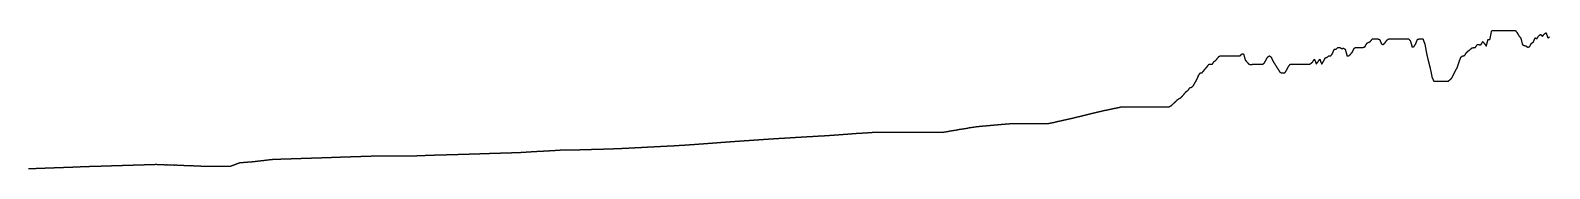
# Model space of a CAD drawing. Header units: millimetres. Extents: x 0 to 74012, y -11988 to 500.
# Drawn here: x 65054 to 74012, y -315 to 500 of the extents above; entities that cross this region are included whole.
import ezdxf

# ---------------------------------------------------------------- set-up
doc = ezdxf.new("R2010")
doc.units = ezdxf.units.MM
doc.layers.add('Clone', color=7, linetype='CONTINUOUS')

msp = doc.modelspace()

# ---------------------------------------------------------------- linework, layer by layer
at = {"layer": 'Clone'}
for points in [[(72956.2, 434.757), (72966.9, 450)], [(72966.9, 450), (72977.5, 450)], [(72977.5, 450), (72988.2, 450)], [(72988.2, 450), (72998.9, 450)], [(72998.9, 450), (73009.5, 445.977)], [(73052.2, 442.165), (73062.9, 450)], [(73062.9, 450), (73073.5, 450)], [(73073.5, 450), (73084.2, 450)], [(73084.2, 450), (73094.9, 450)], [(73094.9, 450), (73105.5, 450)], [(73105.5, 450), (73116.2, 450)], [(73116.2, 450), (73126.9, 450)], [(73126.9, 450), (73137.5, 450)], [(73137.5, 450), (73148.2, 450)], [(73148.2, 450), (73158.9, 450)], [(73158.9, 450), (73169.5, 450)], [(73169.5, 450), (73180.2, 450)], [(73180.2, 450), (73190.9, 439.178)], [(73233.5, 446.977), (73244.2, 450)], [(73244.2, 450), (73254.9, 450)], [(73254.9, 450), (73265.5, 450)], [(73265.5, 450), (73276.2, 419.414)], [(73660.2, 447.172), (73670.9, 498.358)], [(73670.9, 498.358), (73681.5, 500)], [(73681.5, 500), (73692.2, 500)], [(73692.2, 500), (73702.9, 500)], [(73702.9, 500), (73713.5, 500)], [(73713.5, 500), (73724.2, 500)], [(73724.2, 500), (73734.9, 500)], [(73734.9, 500), (73745.5, 500)], [(73745.5, 500), (73756.2, 500)], [(73756.2, 500), (73766.9, 500)], [(73766.9, 500), (73777.5, 500)], [(73777.5, 500), (73788.2, 500)], [(73788.2, 500), (73798.9, 500)], [(73798.9, 500), (73809.5, 500)], [(73809.5, 500), (73820.2, 487.121)], [(73820.2, 487.121), (73830.9, 468.371)], [(73830.9, 468.371), (73841.5, 456.106)], [(73841.5, 456.106), (73852.2, 415.194)], [(73916.2, 430.812), (73926.9, 455.795)], [(73926.9, 455.795), (73937.5, 451.252)], [(73937.5, 451.252), (73948.2, 467.522)], [(73948.2, 467.522), (73958.9, 476.654)], [(73958.9, 476.654), (73969.5, 465.245)], [(73969.5, 465.245), (73980.2, 477.842)], [(73980.2, 477.842), (73990.9, 485.638)], [(73990.9, 485.638), (74001.5, 455.935)], [(74001.5, 455.935), (74012.2, 462.031)], [(72187, 350), (72197.2, 360.594)], [(72197.2, 360.594), (72207.4, 362.606)], [(72207.4, 362.606), (72217.6, 324.302)], [(72721.5, 350), (72732.2, 363.512)], [(72732.2, 363.512), (72742.9, 389.189)], [(72742.9, 389.189), (72753.5, 388.918)], [(72753.5, 388.918), (72764.2, 400)], [(72764.2, 400), (72774.9, 400)], [(72774.9, 400), (72785.5, 392.673)], [(72785.5, 392.673), (72796.2, 394.843)], [(72796.2, 394.843), (72806.9, 389.431)], [(72806.9, 389.431), (72817.5, 350.873)], [(72828.2, 350), (72838.9, 359.684)], [(72838.9, 359.684), (72849.5, 372.428)], [(72849.5, 372.428), (72860.2, 395.224)], [(72860.2, 395.224), (72870.9, 400)], [(72870.9, 400), (72881.5, 400)], [(72881.5, 400), (72892.2, 400)], [(72892.2, 400), (72902.9, 400)], [(72902.9, 400), (72913.5, 400)], [(72913.5, 400), (72924.2, 403.618)], [(72924.2, 403.618), (72934.9, 424.665)], [(72934.9, 424.665), (72945.5, 429.711)], [(72945.5, 429.711), (72956.2, 434.757)], [(73009.5, 445.977), (73020.2, 421.278)], [(73020.2, 421.278), (73030.9, 415.014)], [(73030.9, 415.014), (73041.5, 426.518)], [(73041.5, 426.518), (73052.2, 442.165)], [(73190.9, 439.178), (73201.5, 401.947)], [(73201.5, 401.947), (73212.2, 404.84)], [(73212.2, 404.84), (73222.9, 420.356)], [(73222.9, 420.356), (73233.5, 446.977)], [(73276.2, 419.414), (73286.9, 361.868)], [(73286.9, 361.868), (73297.5, 317.905)], [(73510.9, 351.341), (73521.5, 368.596)], [(73521.5, 368.596), (73532.2, 378.552)], [(73532.2, 378.552), (73542.9, 386.681)], [(73542.9, 386.681), (73553.5, 396.351)], [(73553.5, 396.351), (73564.2, 398.528)], [(73564.2, 398.528), (73574.9, 400)], [(73574.9, 400), (73585.5, 416.114)], [(73585.5, 416.114), (73596.2, 416.146)], [(73596.2, 416.146), (73606.9, 413.53)], [(73606.9, 413.53), (73617.5, 433.698)], [(73617.5, 433.698), (73628.2, 421.849)], [(73628.2, 421.849), (73638.9, 406.071)], [(73638.9, 406.071), (73649.5, 446.667)], [(73649.5, 446.667), (73660.2, 447.172)], [(73852.2, 415.194), (73862.9, 410.537)], [(73862.9, 410.537), (73873.5, 407.914)], [(73873.5, 407.914), (73884.2, 400)], [(73884.2, 400), (73894.9, 405.562)], [(73894.9, 405.562), (73905.5, 424.224)], [(73905.5, 424.224), (73916.2, 430.812)], [(71973.1, 262.697), (71983.3, 274.892)], [(71983.3, 274.892), (71993.4, 287.086)], [(71993.4, 287.086), (72003.6, 300)], [(72003.6, 300), (72013.8, 300)], [(72013.8, 300), (72024, 301.393)], [(72024, 301.393), (72034.2, 317.186)], [(72034.2, 317.186), (72044.4, 323.449)], [(72044.4, 323.449), (72054.6, 336.504)], [(72054.6, 336.504), (72064.8, 348.353)], [(72064.8, 348.353), (72074.9, 350)], [(72074.9, 350), (72085.1, 350)], [(72085.1, 350), (72095.3, 350)], [(72095.3, 350), (72105.5, 350)], [(72105.5, 350), (72115.7, 350)], [(72115.7, 350), (72125.9, 350)], [(72125.9, 350), (72136.1, 350)], [(72136.1, 350), (72146.3, 350)], [(72146.3, 350), (72156.4, 350)], [(72156.4, 350), (72166.6, 350)], [(72166.6, 350), (72176.8, 350)], [(72176.8, 350), (72187, 350)], [(72217.6, 324.302), (72227.7, 314.074)], [(72227.7, 314.074), (72237.9, 301.154)], [(72237.9, 301.154), (72248.1, 298.738)], [(72248.1, 298.738), (72258.3, 299.768)], [(72258.3, 299.768), (72268.5, 300)], [(72268.5, 300), (72278.7, 300)], [(72278.7, 300), (72288.9, 300)], [(72288.9, 300), (72299.1, 300)], [(72299.1, 300), (72309.2, 300)], [(72309.2, 300), (72319.4, 300)], [(72319.4, 300), (72329.6, 307.094)], [(72329.6, 307.094), (72339.8, 324.679)], [(72339.8, 324.679), (72350, 343.626)], [(72350, 343.626), (72360.2, 350)], [(72360.2, 350), (72370.4, 342.239)], [(72370.4, 342.239), (72380.6, 318.627)], [(72380.6, 318.627), (72390.7, 302.823)], [(72390.7, 302.823), (72400.9, 286.244)], [(72400.9, 286.244), (72411.1, 271.185)], [(72411.1, 271.185), (72421.3, 254.149)], [(72462, 266.966), (72472.2, 286.241)], [(72472.2, 286.241), (72482.4, 300)], [(72482.4, 300), (72492.6, 300)], [(72492.6, 300), (72502.8, 300)], [(72502.8, 300), (72513, 300)], [(72513, 300), (72523.2, 300)], [(72523.2, 300), (72533.4, 300)], [(72533.4, 300), (72543.5, 300)], [(72543.5, 300), (72553.7, 300)], [(72553.7, 300), (72563.9, 300)], [(72563.9, 300), (72574.1, 300)], [(72574.1, 300), (72584.3, 300)], [(72584.3, 300), (72594.5, 300)], [(72594.5, 300), (72604.7, 305.256)], [(72604.7, 305.256), (72614.9, 313.156)], [(72614.9, 313.156), (72625.5, 330.004)], [(72625.5, 330.004), (72636.2, 301.196)], [(72636.2, 301.196), (72646.9, 315.283)], [(72646.9, 315.283), (72657.5, 330.594)], [(72657.5, 330.594), (72668.2, 300)], [(72668.2, 300), (72678.9, 317.999)], [(72678.9, 317.999), (72689.5, 338.175)], [(72689.5, 338.175), (72700.2, 341.706)], [(72700.2, 341.706), (72710.9, 350)], [(72710.9, 350), (72721.5, 350)], [(72817.5, 350.873), (72828.2, 350)], [(73297.5, 317.905), (73308.2, 275.841)], [(73308.2, 275.841), (73318.9, 221.437)], [(73457.5, 262.986), (73468.2, 282.31)], [(73468.2, 282.31), (73478.9, 314.384)], [(73478.9, 314.384), (73489.5, 342.862)], [(73489.5, 342.862), (73500.2, 350)], [(73500.2, 350), (73510.9, 351.341)], [(71912, 174.024), (71922.1, 193.155)], [(71922.1, 193.155), (71932.3, 209.928)], [(71932.3, 209.928), (71942.5, 234.95)], [(71942.5, 234.95), (71952.7, 249.24)], [(71952.7, 249.24), (71962.9, 250.503)], [(71962.9, 250.503), (71973.1, 262.697)], [(72421.3, 254.149), (72431.5, 250)], [(72431.5, 250), (72441.7, 250)], [(72441.7, 250), (72451.9, 250)], [(72451.9, 250), (72462, 266.966)], [(73318.9, 221.437), (73329.5, 200)], [(73329.5, 200), (73340.2, 200)], [(73340.2, 200), (73350.9, 200)], [(73350.9, 200), (73361.5, 200)], [(73361.5, 200), (73372.2, 200)], [(73372.2, 200), (73382.9, 200)], [(73382.9, 200), (73393.5, 200)], [(73393.5, 200), (73404.2, 200)], [(73404.2, 200), (73414.9, 200)], [(73414.9, 200), (73425.5, 209.813)], [(73425.5, 209.813), (73436.2, 219.859)], [(73436.2, 219.859), (73446.9, 241.671)], [(73446.9, 241.671), (73457.5, 262.986)], [(71810.1, 83.047), (71820.3, 92.773)], [(71820.3, 92.773), (71830.5, 100)], [(71830.5, 100), (71840.6, 104.897)], [(71840.6, 104.897), (71850.8, 117.004)], [(71850.8, 117.004), (71861, 129.111)], [(71861, 129.111), (71871.2, 140.476)], [(71871.2, 140.476), (71881.4, 147.82)], [(71881.4, 147.82), (71891.6, 162.099)], [(71891.6, 162.099), (71901.8, 165.204)], [(71901.8, 165.204), (71912, 174.024)], [(71260, -2.386), (71270.2, 0.169)], [(71270.2, 0.169), (71280.4, 2.724)], [(71280.4, 2.724), (71290.5, 5.23)], [(71290.5, 5.23), (71300.7, 7.737)], [(71300.7, 7.737), (71310.9, 10.184)], [(71310.9, 10.184), (71321.1, 12.63)], [(71321.1, 12.63), (71331.3, 15.076)], [(71331.3, 15.076), (71341.5, 17.544)], [(71341.5, 17.544), (71351.7, 19.908)], [(71351.7, 19.908), (71361.9, 22.272)], [(71361.9, 22.272), (71372, 24.636)], [(71372, 24.636), (71382.2, 27)], [(71382.2, 27), (71392.4, 29.363)], [(71392.4, 29.363), (71402.6, 30.769)], [(71402.6, 30.769), (71412.8, 33.133)], [(71412.8, 33.133), (71423, 35.497)], [(71423, 35.497), (71433.2, 37.86)], [(71433.2, 37.86), (71443.4, 40.224)], [(71443.4, 40.224), (71453.5, 41.63)], [(71453.5, 41.63), (71463.7, 43.994)], [(71463.7, 43.994), (71473.9, 46.357)], [(71473.9, 46.357), (71484.1, 48.721)], [(71484.1, 48.721), (71494.3, 50)], [(71494.3, 50), (71504.5, 50)], [(71504.5, 50), (71514.7, 50)], [(71514.7, 50), (71524.8, 50)], [(71524.8, 50), (71535, 50)], [(71535, 50), (71545.2, 50)], [(71545.2, 50), (71555.4, 50)], [(71555.4, 50), (71565.6, 50)], [(71565.6, 50), (71575.8, 50)], [(71575.8, 50), (71586, 50)], [(71586, 50), (71596.2, 50)], [(71596.2, 50), (71606.3, 50)], [(71606.3, 50), (71616.5, 50)], [(71616.5, 50), (71626.7, 50)], [(71626.7, 50), (71636.9, 50)], [(71636.9, 50), (71647.1, 50)], [(71647.1, 50), (71657.3, 50)], [(71657.3, 50), (71667.5, 50)], [(71667.5, 50), (71677.7, 50)], [(71677.7, 50), (71687.8, 50)], [(71687.8, 50), (71698, 50)], [(71698, 50), (71708.2, 50)], [(71708.2, 50), (71718.4, 50)], [(71718.4, 50), (71728.6, 50)], [(71728.6, 50), (71738.8, 50)], [(71738.8, 50), (71749, 50)], [(71749, 50), (71759.1, 50)], [(71759.1, 50), (71769.3, 50)], [(71769.3, 50), (71779.5, 54.774)], [(71779.5, 54.774), (71789.7, 64.198)], [(71789.7, 64.198), (71799.9, 73.623)], [(71799.9, 73.623), (71810.1, 83.047)], [(70496, -89.975), (70506.2, -88.527)], [(70506.2, -88.527), (70516.3, -87.079)], [(70516.3, -87.079), (70526.5, -84.189)], [(70526.5, -84.189), (70536.7, -82.742)], [(70536.7, -82.742), (70546.9, -81.294)], [(70546.9, -81.294), (70557.1, -79.847)], [(70557.1, -79.847), (70567.3, -78.399)], [(70567.3, -78.399), (70577.5, -76.951)], [(70577.5, -76.951), (70587.6, -74.062)], [(70587.6, -74.062), (70597.8, -72.614)], [(70597.8, -72.614), (70608, -71.166)], [(70608, -71.166), (70618.2, -69.719)], [(70618.2, -69.719), (70628.4, -68.271)], [(70628.4, -68.271), (70638.6, -66.757)], [(70638.6, -66.757), (70648.8, -65.816)], [(70648.8, -65.816), (70659, -64.864)], [(70659, -64.864), (70669.1, -63.914)], [(70669.1, -63.914), (70679.3, -62.967)], [(70679.3, -62.967), (70689.5, -62.155)], [(70689.5, -62.155), (70699.7, -61.219)], [(70699.7, -61.219), (70709.9, -60.283)], [(70709.9, -60.283), (70720.1, -59.347)], [(70720.1, -59.347), (70730.3, -58.411)], [(70730.3, -58.411), (70740.5, -57.475)], [(70740.5, -57.475), (70750.6, -56.663)], [(70750.6, -56.663), (70760.8, -55.727)], [(70760.8, -55.727), (70771, -54.791)], [(70771, -54.791), (70781.2, -53.855)], [(70781.2, -53.855), (70791.4, -52.919)], [(70791.4, -52.919), (70801.6, -52.107)], [(70801.6, -52.107), (70811.8, -51.171)], [(70811.8, -51.171), (70821.9, -50.235)], [(70821.9, -50.235), (70832.1, -50)], [(70832.1, -50), (70842.3, -50)], [(70842.3, -50), (70852.5, -50)], [(70852.5, -50), (70862.7, -50)], [(70862.7, -50), (70872.9, -50)], [(70872.9, -50), (70883.1, -50)], [(70883.1, -50), (70893.3, -50)], [(70893.3, -50), (70903.4, -50)], [(70903.4, -50), (70913.6, -50)], [(70913.6, -50), (70923.8, -50)], [(70923.8, -50), (70934, -50)], [(70934, -50), (70944.2, -50)], [(70944.2, -50), (70954.4, -50)], [(70954.4, -50), (70964.6, -50)], [(70964.6, -50), (70974.8, -50)], [(70974.8, -50), (70984.9, -50)], [(70984.9, -50), (70995.1, -50)], [(70995.1, -50), (71005.3, -50)], [(71005.3, -50), (71015.5, -50)], [(71015.5, -50), (71025.7, -50)], [(71025.7, -50), (71035.9, -50)], [(71035.9, -50), (71046.1, -50)], [(71046.1, -50), (71056.2, -49.051)], [(71056.2, -49.051), (71066.4, -46.605)], [(71066.4, -46.605), (71076.6, -45.01)], [(71076.6, -45.01), (71086.8, -42.565)], [(71086.8, -42.565), (71097, -40.12)], [(71097, -40.12), (71107.2, -37.675)], [(71107.2, -37.675), (71117.4, -35.229)], [(71117.4, -35.229), (71127.6, -33.634)], [(71127.6, -33.634), (71137.7, -31.189)], [(71137.7, -31.189), (71147.9, -28.744)], [(71147.9, -28.744), (71158.1, -26.298)], [(71158.1, -26.298), (71168.3, -23.853)], [(71168.3, -23.853), (71178.5, -22.151)], [(71178.5, -22.151), (71188.7, -19.665)], [(71188.7, -19.665), (71198.9, -17.179)], [(71198.9, -17.179), (71209.1, -14.693)], [(71209.1, -14.693), (71219.2, -12.207)], [(71219.2, -12.207), (71229.4, -9.691)], [(71229.4, -9.691), (71239.6, -7.497)], [(71239.6, -7.497), (71249.8, -4.941)], [(71249.8, -4.941), (71260, -2.386)], [(68855.9, -179.602), (68866.1, -178.89)], [(68866.1, -178.89), (68876.2, -178.178)], [(68876.2, -178.178), (68886.4, -177.467)], [(68886.4, -177.467), (68896.6, -176.986)], [(68896.6, -176.986), (68906.8, -176.291)], [(68906.8, -176.291), (68917, -175.595)], [(68917, -175.595), (68927.2, -174.9)], [(68927.2, -174.9), (68937.4, -174.205)], [(68937.4, -174.205), (68947.5, -173.45)], [(68947.5, -173.45), (68957.7, -172.84)], [(68957.7, -172.84), (68967.9, -172.111)], [(68967.9, -172.111), (68978.1, -171.382)], [(68978.1, -171.382), (68988.3, -170.652)], [(68988.3, -170.652), (68998.5, -169.899)], [(68998.5, -169.899), (69008.7, -169.144)], [(69008.7, -169.144), (69018.9, -168.382)], [(69018.9, -168.382), (69029, -167.621)], [(69029, -167.621), (69039.2, -166.859)], [(69039.2, -166.859), (69049.4, -166.098)], [(69049.4, -166.098), (69059.6, -165.362)], [(69059.6, -165.362), (69069.8, -164.573)], [(69069.8, -164.573), (69080, -163.783)], [(69080, -163.783), (69090.2, -162.994)], [(69090.2, -162.994), (69100.4, -162.204)], [(69100.4, -162.204), (69110.5, -161.415)], [(69110.5, -161.415), (69120.7, -160.658)], [(69120.7, -160.658), (69130.9, -159.872)], [(69130.9, -159.872), (69141.1, -159.113)], [(69141.1, -159.113), (69151.3, -158.353)], [(69151.3, -158.353), (69161.5, -157.593)], [(69161.5, -157.593), (69171.7, -156.905)], [(69171.7, -156.905), (69181.8, -156.173)], [(69181.8, -156.173), (69192, -155.429)], [(69192, -155.429), (69202.2, -154.685)], [(69202.2, -154.685), (69212.4, -153.94)], [(69212.4, -153.94), (69222.6, -153.249)], [(69222.6, -153.249), (69232.8, -152.505)], [(69232.8, -152.505), (69243, -151.769)], [(69243, -151.769), (69253.2, -151.046)], [(69253.2, -151.046), (69263.3, -150.323)], [(69263.3, -150.323), (69273.5, -149.6)], [(69273.5, -149.6), (69283.7, -148.997)], [(69283.7, -148.997), (69293.9, -148.266)], [(69293.9, -148.266), (69304.1, -147.534)], [(69304.1, -147.534), (69314.3, -146.805)], [(69314.3, -146.805), (69324.5, -146.084)], [(69324.5, -146.084), (69334.7, -145.502)], [(69334.7, -145.502), (69344.8, -144.782)], [(69344.8, -144.782), (69355, -144.06)], [(69355, -144.06), (69365.2, -143.335)], [(69365.2, -143.335), (69375.4, -142.61)], [(69375.4, -142.61), (69385.6, -142.011)], [(69385.6, -142.011), (69395.8, -141.29)], [(69395.8, -141.29), (69406, -140.569)], [(69406, -140.569), (69416.1, -139.861)], [(69416.1, -139.861), (69426.3, -139.198)], [(69426.3, -139.198), (69436.5, -138.543)], [(69436.5, -138.543), (69446.7, -137.99)], [(69446.7, -137.99), (69456.9, -137.332)], [(69456.9, -137.332), (69467.1, -136.674)], [(69467.1, -136.674), (69477.3, -136.016)], [(69477.3, -136.016), (69487.5, -135.372)], [(69487.5, -135.372), (69497.6, -134.928)], [(69497.6, -134.928), (69507.8, -134.283)], [(69507.8, -134.283), (69518, -133.638)], [(69518, -133.638), (69528.2, -132.992)], [(69528.2, -132.992), (69538.4, -132.347)], [(69538.4, -132.347), (69548.6, -131.795)], [(69548.6, -131.795), (69558.8, -131.176)], [(69558.8, -131.176), (69569, -130.556)], [(69569, -130.556), (69579.1, -129.937)], [(69579.1, -129.937), (69589.3, -129.318)], [(69589.3, -129.318), (69599.5, -128.698)], [(69599.5, -128.698), (69609.7, -128.108)], [(69609.7, -128.108), (69619.9, -127.501)], [(69619.9, -127.501), (69630.1, -126.893)], [(69630.1, -126.893), (69640.3, -126.285)], [(69640.3, -126.285), (69650.4, -125.677)], [(69650.4, -125.677), (69660.6, -125.184)], [(69660.6, -125.184), (69670.8, -124.555)], [(69670.8, -124.555), (69681, -123.947)], [(69681, -123.947), (69691.2, -123.351)], [(69691.2, -123.351), (69701.4, -122.755)], [(69701.4, -122.755), (69711.6, -122.329)], [(69711.6, -122.329), (69721.8, -121.733)], [(69721.8, -121.733), (69731.9, -121.137)], [(69731.9, -121.137), (69742.1, -120.534)], [(69742.1, -120.534), (69752.3, -119.934)], [(69752.3, -119.934), (69762.5, -119.124)], [(69762.5, -119.124), (69772.7, -118.593)], [(69772.7, -118.593), (69782.9, -117.783)], [(69782.9, -117.783), (69793.1, -116.976)], [(69793.1, -116.976), (69803.3, -116.172)], [(69803.3, -116.172), (69813.4, -115.368)], [(69813.4, -115.368), (69823.6, -114.84)], [(69823.6, -114.84), (69833.8, -114.031)], [(69833.8, -114.031), (69844, -113.227)], [(69844, -113.227), (69854.2, -112.41)], [(69854.2, -112.41), (69864.4, -111.59)], [(69864.4, -111.59), (69874.6, -111.043)], [(69874.6, -111.043), (69884.7, -110.219)], [(69884.7, -110.219), (69894.9, -109.395)], [(69894.9, -109.395), (69905.1, -108.541)], [(69905.1, -108.541), (69915.3, -107.673)], [(69915.3, -107.673), (69925.5, -106.969)], [(69925.5, -106.969), (69935.7, -106.848)], [(69935.7, -106.848), (69945.9, -106.115)], [(69945.9, -106.115), (69956.1, -105.382)], [(69956.1, -105.382), (69966.2, -104.649)], [(69966.2, -104.649), (69976.4, -103.917)], [(69976.4, -103.917), (69986.6, -103.508)], [(69986.6, -103.508), (69996.8, -102.775)], [(69996.8, -102.775), (70007, -102.042)], [(70007, -102.042), (70017.2, -101.308)], [(70017.2, -101.308), (70027.4, -100.531)], [(70027.4, -100.531), (70037.6, -100)], [(70037.6, -100), (70047.7, -100)], [(70047.7, -100), (70057.9, -100)], [(70057.9, -100), (70068.1, -100)], [(70068.1, -100), (70078.3, -100)], [(70078.3, -100), (70088.5, -100)], [(70088.5, -100), (70098.7, -100)], [(70098.7, -100), (70108.9, -100)], [(70108.9, -100), (70119, -100)], [(70119, -100), (70129.2, -100)], [(70129.2, -100), (70139.4, -100)], [(70139.4, -100), (70149.6, -100)], [(70149.6, -100), (70159.8, -100)], [(70159.8, -100), (70170, -100)], [(70170, -100), (70180.2, -100)], [(70180.2, -100), (70190.4, -100)], [(70190.4, -100), (70200.5, -100)], [(70200.5, -100), (70210.7, -100)], [(70210.7, -100), (70220.9, -100)], [(70220.9, -100), (70231.1, -100)], [(70231.1, -100), (70241.3, -100)], [(70241.3, -100), (70251.5, -100)], [(70251.5, -100), (70261.7, -100)], [(70261.7, -100), (70271.9, -100)], [(70271.9, -100), (70282, -100)], [(70282, -100), (70292.2, -100)], [(70292.2, -100), (70302.4, -100)], [(70302.4, -100), (70312.6, -100)], [(70312.6, -100), (70322.8, -100)], [(70322.8, -100), (70333, -100)], [(70333, -100), (70343.2, -100)], [(70343.2, -100), (70353.3, -100)], [(70353.3, -100), (70363.5, -100)], [(70363.5, -100), (70373.7, -100)], [(70373.7, -100), (70383.9, -100)], [(70383.9, -100), (70394.1, -100)], [(70394.1, -100), (70404.3, -100)], [(70404.3, -100), (70414.5, -100)], [(70414.5, -100), (70424.7, -100)], [(70424.7, -100), (70434.8, -100)], [(70434.8, -100), (70445, -98.655)], [(70445, -98.655), (70455.2, -97.207)], [(70455.2, -97.207), (70465.4, -95.76)], [(70465.4, -95.76), (70475.6, -92.87)], [(70475.6, -92.87), (70485.8, -91.422)], [(70485.8, -91.422), (70496, -89.975)], [(66405.4, -269.22), (66416, -268.012)], [(66416, -268.012), (66426.6, -266.779)], [(66426.6, -266.779), (66436.8, -265.546)], [(66436.8, -265.546), (66447.1, -264.332)], [(66447.1, -264.332), (66457.4, -263.098)], [(66457.4, -263.098), (66467.6, -261.865)], [(66467.6, -261.865), (66477.9, -260.703)], [(66477.9, -260.703), (66488.1, -259.843)], [(66488.1, -259.843), (66498.4, -259.511)], [(66498.4, -259.511), (66508.7, -259.179)], [(66508.7, -259.179), (66518.9, -258.847)], [(66518.9, -258.847), (66529.2, -258.514)], [(66529.2, -258.514), (66539.4, -258.187)], [(66539.4, -258.187), (66549.7, -257.854)], [(66549.7, -257.854), (66560, -257.52)], [(66560, -257.52), (66570.2, -257.187)], [(66570.2, -257.187), (66580.5, -256.853)], [(66580.5, -256.853), (66590.7, -256.514)], [(66590.7, -256.514), (66601, -256.181)], [(66601, -256.181), (66611.3, -255.847)], [(66611.3, -255.847), (66621.5, -255.513)], [(66621.5, -255.513), (66631.8, -255.18)], [(66631.8, -255.18), (66642, -254.841)], [(66642, -254.841), (66652.3, -254.508)], [(66652.3, -254.508), (66662.6, -254.174)], [(66662.6, -254.174), (66672.8, -253.84)], [(66672.8, -253.84), (66683.1, -253.507)], [(66683.1, -253.507), (66693.3, -253.168)], [(66693.3, -253.168), (66703.6, -252.835)], [(66703.6, -252.835), (66713.9, -252.501)], [(66713.9, -252.501), (66724.1, -252.167)], [(66724.1, -252.167), (66734.4, -251.834)], [(66734.4, -251.834), (66744.6, -251.495)], [(66744.6, -251.495), (66754.9, -251.161)], [(66754.9, -251.161), (66765.2, -250.828)], [(66765.2, -250.828), (66775.4, -250.494)], [(66775.4, -250.494), (66785.7, -250.161)], [(66785.7, -250.161), (66795.9, -249.827)], [(66795.9, -249.827), (66806.2, -249.488)], [(66806.2, -249.488), (66816.5, -249.155)], [(66816.5, -249.155), (66826.7, -248.821)], [(66826.7, -248.821), (66837, -248.154)], [(66837, -248.154), (66847.3, -247.82)], [(66847.3, -247.82), (66857.5, -247.486)], [(66857.5, -247.487), (66867.8, -247.153)], [(66867.8, -247.153), (66878, -246.814)], [(66878, -246.814), (66888.3, -246.481)], [(66888.3, -246.481), (66898.6, -246.147)], [(66898.6, -246.147), (66908.8, -245.813)], [(66908.8, -245.813), (66919.1, -245.48)], [(66919.1, -245.48), (66929.3, -245.146)], [(66929.3, -245.146), (66939.6, -244.812)], [(66939.6, -244.812), (66949.9, -244.479)], [(66949.9, -244.479), (66960.1, -244.14)], [(66960.1, -244.14), (66970.4, -243.807)], [(66970.4, -243.807), (66980.6, -243.473)], [(66980.6, -243.473), (66990.9, -243.139)], [(66990.9, -243.139), (67001.2, -242.806)], [(67001.2, -242.806), (67011.4, -242.472)], [(67011.4, -242.472), (67021.7, -242.138)], [(67021.7, -242.138), (67031.9, -241.805)], [(67031.9, -241.805), (67042.2, -241.466)], [(67042.2, -241.466), (67052.5, -241.133)], [(67052.5, -241.133), (67062.7, -240.799)], [(67062.7, -240.799), (67073, -240.465)], [(67073, -240.465), (67083.2, -240.132)], [(67083.2, -240.132), (67093.5, -240)], [(67093.5, -240), (67103.8, -240)], [(67103.8, -240), (67114, -240)], [(67114, -240), (67124.3, -240)], [(67124.3, -240), (67134.5, -240)], [(67134.5, -240), (67144.8, -240)], [(67144.8, -240), (67155.1, -240)], [(67155.1, -240), (67165.3, -240)], [(67165.3, -240), (67175.6, -240)], [(67175.6, -240), (67185.8, -240)], [(67185.8, -240), (67196.1, -240)], [(67196.1, -240), (67206.4, -240)], [(67206.4, -240), (67216.6, -240)], [(67216.6, -240), (67226.9, -240)], [(67226.9, -240), (67237.1, -240)], [(67237.1, -240), (67247.4, -240)], [(67247.4, -240), (67257.7, -240)], [(67257.7, -240), (67267.9, -240)], [(67267.9, -240), (67278.2, -240)], [(67278.2, -240), (67288.4, -240)], [(67288.4, -240), (67298.7, -240)], [(67298.7, -240), (67309, -239.701)], [(67309, -239.701), (67319.2, -239.345)], [(67319.2, -239.345), (67329.5, -238.989)], [(67329.5, -238.989), (67339.8, -238.278)], [(67339.8, -238.278), (67350, -237.923)], [(67350, -237.923), (67360.3, -237.567)], [(67360.3, -237.567), (67370.5, -237.212)], [(67370.5, -237.212), (67380.8, -236.856)], [(67380.8, -236.856), (67391.1, -236.5)], [(67391.1, -236.5), (67401.3, -236.145)], [(67401.3, -236.145), (67411.6, -235.823)], [(67411.6, -235.823), (67421.8, -235.57)], [(67421.8, -235.57), (67432.1, -235.035)], [(67432.1, -235.035), (67442.4, -234.752)], [(67442.4, -234.752), (67452.6, -234.46)], [(67452.6, -234.46), (67462.9, -234.168)], [(67462.9, -234.168), (67473.1, -233.876)], [(67473.1, -233.876), (67483.4, -233.584)], [(67483.4, -233.584), (67493.7, -233.292)], [(67493.7, -233.292), (67503.9, -233.001)], [(67503.9, -233.001), (67514.2, -232.709)], [(67514.2, -232.709), (67524.4, -232.417)], [(67524.4, -232.417), (67534.7, -232.125)], [(67534.7, -232.125), (67545, -231.833)], [(67545, -231.833), (67555.2, -231.541)], [(67555.2, -231.541), (67565.5, -231.249)], [(67565.5, -231.249), (67575.7, -230.957)], [(67575.7, -230.957), (67586, -230.665)], [(67586, -230.665), (67596.3, -230.373)], [(67596.3, -230.373), (67606.5, -230.081)], [(67606.5, -230.081), (67616.8, -229.767)], [(67616.8, -229.767), (67627, -229.44)], [(67627, -229.44), (67637.3, -229.113)], [(67637.3, -229.113), (67647.6, -228.788)], [(67647.6, -228.788), (67657.8, -228.468)], [(67657.8, -228.468), (67668.1, -228.148)], [(67668.1, -228.148), (67678.3, -227.828)], [(67678.3, -227.828), (67688.6, -227.508)], [(67688.6, -227.508), (67698.9, -227.188)], [(67698.9, -227.188), (67709.1, -226.869)], [(67709.1, -226.869), (67719.4, -226.703)], [(67719.4, -226.703), (67729.6, -226.386)], [(67729.6, -226.386), (67739.9, -225.751)], [(67739.9, -225.751), (67750.2, -225.434)], [(67750.2, -225.434), (67760.4, -225.117)], [(67760.4, -225.117), (67770.7, -224.799)], [(67770.7, -224.799), (67780.9, -224.483)], [(67780.9, -224.483), (67791.2, -224.168)], [(67791.2, -224.168), (67801.5, -223.854)], [(67801.5, -223.854), (67811.7, -223.539)], [(67811.7, -223.539), (67822, -223.225)], [(67822, -223.225), (67832.3, -222.91)], [(67832.3, -222.91), (67842.5, -222.595)], [(67842.5, -222.595), (67852.8, -222.281)], [(67852.8, -222.281), (67863, -221.966)], [(67863, -221.966), (67873.3, -221.652)], [(67873.3, -221.652), (67883.6, -221.337)], [(67883.6, -221.337), (67893.8, -221.023)], [(67893.8, -221.023), (67904.1, -220.708)], [(67904.1, -220.708), (67914.3, -220.393)], [(67914.3, -220.393), (67924.6, -220.078)], [(67924.6, -220.078), (67934.9, -219.869)], [(67934.9, -219.869), (67945.1, -219.214)], [(67945.1, -219.214), (67955.4, -218.561)], [(67955.4, -218.561), (67965.6, -217.91)], [(67965.6, -217.91), (67975.9, -217.259)], [(67975.9, -217.259), (67986.2, -216.608)], [(67986.2, -216.608), (67996.4, -215.957)], [(67996.4, -215.957), (68006.7, -215.322)], [(68006.7, -215.322), (68016.9, -214.689)], [(68016.9, -214.689), (68027.2, -214.057)], [(68027.2, -214.057), (68037.5, -213.435)], [(68037.5, -213.435), (68047.7, -212.815)], [(68047.7, -212.815), (68058, -212.69)], [(68058, -212.69), (68068.2, -212.127)], [(68068.2, -212.127), (68078.5, -211.411)], [(68078.5, -211.411), (68088.8, -210.832)], [(68088.8, -210.832), (68099, -210.28)], [(68099, -210.28), (68109.3, -209.693)], [(68109.3, -209.693), (68119.5, -209.11)], [(68119.5, -209.11), (68129.8, -208.536)], [(68129.8, -208.536), (68140.1, -207.673)], [(68140.1, -207.673), (68150.3, -207.276)], [(68150.3, -207.276), (68160.6, -206.819)], [(68160.6, -206.819), (68170.8, -206.073)], [(68170.8, -206.073), (68181.1, -205.171)], [(68181.1, -205.171), (68191.4, -205.099)], [(68191.4, -205.099), (68201.6, -204.883)], [(68201.6, -204.883), (68211.9, -204.66)], [(68211.9, -204.66), (68222.1, -204.436)], [(68222.1, -204.436), (68232.4, -204.213)], [(68232.4, -204.213), (68242.7, -203.989)], [(68242.7, -203.989), (68252.9, -204.314)], [(68252.9, -204.314), (68263.2, -204.09)], [(68263.2, -204.09), (68273.4, -203.866)], [(68273.4, -203.866), (68283.7, -203.643)], [(68283.7, -203.643), (68294, -203.419)], [(68294, -203.419), (68304.2, -203.132)], [(68304.2, -203.132), (68314.5, -203.15)], [(68314.5, -203.15), (68324.7, -202.81)], [(68324.7, -202.81), (68335, -202.466)], [(68335, -202.466), (68345.3, -202.12)], [(68345.3, -202.12), (68355.5, -201.775)], [(68355.5, -201.775), (68365.8, -201.402)], [(68365.8, -201.402), (68376.1, -201.073)], [(68376.1, -201.074), (68386.3, -201.038)], [(68386.3, -201.038), (68396.6, -200.617)], [(68396.6, -200.617), (68406.8, -200.197)], [(68406.8, -200.197), (68417.1, -200)], [(68417.1, -200), (68427.4, -199.811)], [(68427.4, -199.811), (68437.6, -199.369)], [(68437.6, -199.369), (68447.9, -199.437)], [(68447.9, -199.437), (68458.1, -199.142)], [(68458.1, -199.142), (68468.4, -198.699)], [(68468.4, -198.699), (68478.7, -198.241)], [(68478.7, -198.241), (68488.9, -197.718)], [(68488.9, -197.718), (68499.2, -197.265)], [(68499.2, -197.265), (68509.4, -196.789)], [(68509.4, -196.789), (68519.7, -196.65)], [(68519.7, -196.65), (68529.9, -196.174)], [(68529.9, -196.174), (68540.1, -195.698)], [(68540.1, -195.698), (68550.3, -195.222)], [(68550.3, -195.222), (68560.4, -194.746)], [(68560.4, -194.746), (68570.6, -194.286)], [(68570.6, -194.286), (68580.8, -193.732)], [(68580.8, -193.732), (68591, -193.177)], [(68591, -193.177), (68601.2, -192.622)], [(68601.2, -192.622), (68611.4, -192.066)], [(68611.4, -192.066), (68621.6, -191.511)], [(68621.6, -191.511), (68631.8, -191.065)], [(68631.8, -191.065), (68641.9, -190.504)], [(68641.9, -190.504), (68652.1, -189.943)], [(68652.1, -189.943), (68662.3, -189.381)], [(68662.3, -189.381), (68672.5, -188.82)], [(68672.5, -188.82), (68682.7, -188.272)], [(68682.7, -188.272), (68692.9, -187.717)], [(68692.9, -187.717), (68703.1, -187.161)], [(68703.1, -187.161), (68713.2, -186.613)], [(68713.2, -186.613), (68723.4, -186.068)], [(68723.4, -186.068), (68733.6, -185.715)], [(68733.6, -185.715), (68743.8, -185.17)], [(68743.8, -185.17), (68754, -184.624)], [(68754, -184.624), (68764.2, -184.078)], [(68764.2, -184.078), (68774.4, -183.518)], [(68774.4, -183.518), (68784.6, -182.958)], [(68784.6, -182.958), (68794.7, -182.571)], [(68794.7, -182.571), (68804.9, -182.044)], [(68804.9, -182.044), (68815.1, -181.498)], [(68815.1, -181.498), (68825.3, -180.953)], [(68825.3, -180.953), (68835.5, -180.408)], [(68835.5, -180.408), (68845.7, -180.112)], [(68845.7, -180.112), (68855.9, -179.602)], [(65042.8, -315.174), (65054.4, -314.679)], [(65054.4, -314.679), (65066, -314.334)], [(65066, -314.334), (65077.7, -313.84)], [(65077.7, -313.84), (65089.3, -313.494)], [(65089.3, -313.494), (65100.9, -313.002)], [(65100.9, -313.002), (65112.6, -312.654)], [(65112.6, -312.654), (65124.2, -312.164)], [(65124.2, -312.164), (65135.8, -311.814)], [(65135.8, -311.814), (65147.4, -311.325)], [(65147.4, -311.325), (65159.1, -310.976)], [(65159.1, -310.976), (65170.7, -310.487)], [(65170.7, -310.487), (65182.3, -310.005)], [(65182.3, -310.005), (65194, -309.65)], [(65194, -309.65), (65205.6, -309.17)], [(65205.6, -309.17), (65217.2, -308.815)], [(65217.2, -308.815), (65228.8, -308.336)], [(65228.8, -308.336), (65240.5, -307.98)], [(65240.5, -307.98), (65252.1, -307.505)], [(65252.1, -307.505), (65263.7, -307.146)], [(65263.7, -307.146), (65275.4, -306.673)], [(65275.4, -306.673), (65287, -306.314)], [(65287, -306.314), (65298.6, -305.838)], [(65298.6, -305.838), (65310.2, -305.482)], [(65310.2, -305.482), (65321.9, -305.003)], [(65321.9, -305.003), (65333.5, -304.647)], [(65333.5, -304.647), (65345.1, -303.812)], [(65345.1, -303.812), (65356.8, -303.332)], [(65356.8, -303.332), (65368.4, -302.976)], [(65368.4, -302.976), (65380, -302.473)], [(65380, -302.473), (65390.9, -302.141)], [(65390.9, -302.141), (65401.8, -301.785)], [(65401.8, -301.785), (65412.7, -301.286)], [(65412.7, -301.286), (65423.6, -300.95)], [(65423.6, -300.95), (65434.5, -300.422)], [(65434.5, -300.422), (65445.4, -300.098)], [(65445.4, -300.098), (65456.3, -300)], [(65456.3, -300), (65467.2, -299.858)], [(65467.2, -299.858), (65478.1, -299.599)], [(65478.1, -299.599), (65489, -299.156)], [(65489, -299.156), (65499.9, -298.896)], [(65499.9, -298.896), (65510.8, -298.454)], [(65510.8, -298.454), (65521.7, -298.194)], [(65521.7, -298.194), (65532.6, -297.751)], [(65532.6, -297.751), (65543.5, -297.492)], [(65543.5, -297.492), (65554.4, -297.049)], [(65554.4, -297.049), (65565.3, -296.79)], [(65565.3, -296.79), (65576.2, -296.53)], [(65576.2, -296.53), (65587.1, -296.087)], [(65587.1, -296.087), (65598, -295.828)], [(65598, -295.828), (65608.9, -295.385)], [(65608.9, -295.385), (65619.8, -295.126)], [(65619.8, -295.126), (65630.8, -294.683)], [(65630.8, -294.683), (65641.7, -294.423)], [(65641.7, -294.423), (65652.6, -294.164)], [(65652.6, -294.164), (65663.5, -293.721)], [(65663.5, -293.721), (65674.4, -293.462)], [(65674.4, -293.462), (65685.3, -293.019)], [(65685.3, -293.019), (65696.2, -292.759)], [(65696.2, -292.759), (65707.1, -292.317)], [(65707.1, -292.317), (65718, -292.057)], [(65718, -292.057), (65728.9, -291.798)], [(65728.9, -291.798), (65739.8, -291.355)], [(65739.8, -291.355), (65750.7, -291.103)], [(65750.7, -291.103), (65761.6, -290.663)], [(65761.6, -290.663), (65772.5, -290.439)], [(65772.5, -290.439), (65783.4, -290.229)], [(65783.4, -290.229), (65794.3, -289.788)], [(65794.3, -289.788), (65805.2, -290.043)], [(65805.2, -290.043), (65816.1, -290.881)], [(65816.1, -290.881), (65827, -290.503)], [(65827, -290.503), (65837.9, -291.341)], [(65837.9, -291.341), (65848.8, -292.18)], [(65848.8, -292.18), (65859.7, -291.802)], [(65859.7, -291.802), (65870.6, -292.64)], [(65870.6, -292.64), (65881.5, -292.262)], [(65881.5, -292.262), (65892.4, -293.1)], [(65892.4, -293.1), (65903.3, -293.938)], [(65903.3, -293.938), (65914.2, -293.561)], [(65914.2, -293.561), (65925.1, -294.399)], [(65925.1, -294.399), (65936, -295.237)], [(65936, -295.237), (65946.9, -294.859)], [(65946.9, -294.859), (65957.8, -295.697)], [(65957.8, -295.697), (65968.7, -296.535)], [(65968.7, -296.535), (65979.6, -296.158)], [(65979.6, -296.158), (65990.5, -296.996)], [(65990.5, -296.996), (66001.4, -297.834)], [(66001.4, -297.834), (66012.3, -297.456)], [(66012.3, -297.456), (66023.2, -298.294)], [(66023.2, -298.294), (66034.1, -297.916)], [(66034.1, -297.916), (66045, -298.755)], [(66045, -298.755), (66055.9, -299.593)], [(66055.9, -299.593), (66066.8, -300)], [(66066.8, -300), (66077.7, -300)], [(66077.7, -300), (66088.3, -300)], [(66088.3, -300), (66098.9, -300)], [(66098.9, -300), (66109.4, -300)], [(66109.4, -300), (66120, -300)], [(66120, -300), (66130.6, -300)], [(66130.6, -300), (66141.1, -300)], [(66141.1, -300), (66151.7, -300)], [(66151.7, -300), (66162.3, -300)], [(66162.3, -300), (66172.9, -300)], [(66172.9, -300), (66183.4, -300)], [(66183.4, -300), (66194, -300)], [(66194, -300), (66204.6, -300)], [(66204.6, -300), (66215.1, -300)], [(66215.1, -300), (66225.7, -300)], [(66225.7, -300), (66236.3, -300)], [(66236.3, -300), (66246.9, -295.484)], [(66246.9, -295.484), (66257.4, -291.895)], [(66257.4, -291.895), (66268, -287.697)], [(66268, -287.697), (66278.6, -283.794)], [(66278.6, -283.794), (66289.1, -279.204)], [(66289.1, -279.204), (66299.7, -278.946)], [(66299.7, -278.946), (66310.3, -278.176)], [(66310.3, -278.176), (66320.9, -277.713)], [(66320.9, -277.713), (66331.4, -276.319)], [(66331.4, -276.319), (66342, -275.856)], [(66342, -275.856), (66352.6, -275.239)], [(66352.6, -275.239), (66363.1, -273.95)], [(66363.1, -273.95), (66373.7, -272.843)], [(66373.7, -272.843), (66384.3, -271.66)], [(66384.3, -271.66), (66394.9, -270.46)], [(66394.9, -270.46), (66405.4, -269.22)]]:
    msp.add_open_spline(points, degree=1, dxfattribs=at)

doc.saveas('drawing.dxf')
